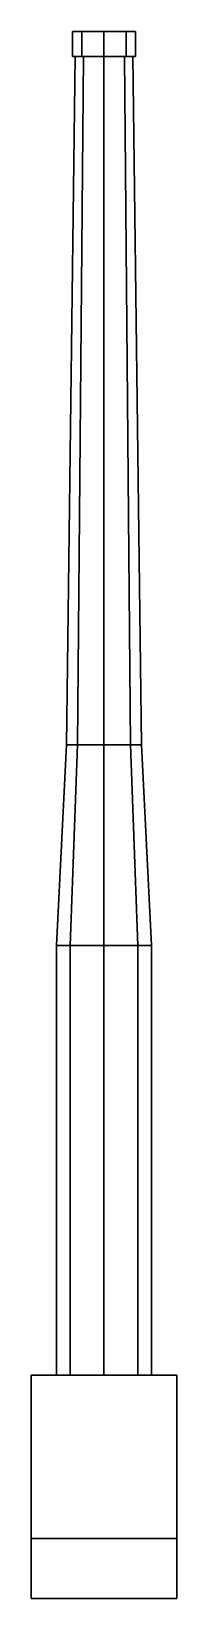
# Model space of a CAD drawing. Extents: x -0.29 to 0.29, y -1.71 to 4.53.
import ezdxf

# ---------------------------------------------------------------- set-up
doc = ezdxf.new("R2010")
doc.units = 0
doc.layers.add('GUN', color=1, linetype='CONTINUOUS')

msp = doc.modelspace()

# ---------------------------------------------------------------- linework, layer by layer
at = {"layer": 'GUN'}
for points in [[(0.125, 4.53), (-0.0884, 4.53, -0.0884), (-0.125, 4.53), (0.0884, 4.53, 0.0884)], [(0.0884, 4.53, 0.0884), (-0.125, 4.53), (-0.0884, 4.53, 0.0884), (0, 4.53, 0.125)], [(-0.125, 4.53), (-0.0884, 4.53, -0.0884), (-0.0884, 4.43, -0.0884), (-0.125, 4.43)], [(-0.0884, 4.53, 0.0884), (-0.125, 4.53), (-0.125, 4.43), (-0.0884, 4.43, 0.0884)], [(0.0884, 4.53, -0.0884), (0, 4.53, -0.125), (-0.0884, 4.53, -0.0884), (0.125, 4.53)], [(-0.0884, 4.53, -0.0884), (0, 4.53, -0.125), (0, 4.43, -0.125), (-0.0884, 4.43, -0.0884)], [(0, 4.53, 0.125), (-0.0884, 4.53, 0.0884), (-0.0884, 4.43, 0.0884), (0, 4.43, 0.125)], [(0, 4.53, -0.125), (0.0884, 4.53, -0.0884), (0.0884, 4.43, -0.0884), (0, 4.43, -0.125)], [(0.0884, 4.53, 0.0884), (0, 4.53, 0.125), (0, 4.43, 0.125), (0.0884, 4.43, 0.0884)], [(0.0884, 4.53, -0.0884), (0.125, 4.53), (0.125, 4.43), (0.0884, 4.43, -0.0884)], [(0.125, 4.53), (0.0884, 4.53, 0.0884), (0.0884, 4.43, 0.0884), (0.125, 4.43)], [(-0.115, 4.43), (-0.0813, 4.43, -0.0813), (-0.1061, 1.69, -0.1061), (-0.15, 1.69)], [(-0.0813, 4.43, 0.0813), (-0.115, 4.43), (-0.15, 1.69), (-0.1061, 1.69, 0.1061)], [(-0.125, 4.43), (0.0884, 4.43, 0.0884), (0, 4.43, 0.125), (-0.0884, 4.43, 0.0884)], [(-0.0884, 4.43, -0.0884), (0.125, 4.43), (0.0884, 4.43, 0.0884), (-0.125, 4.43)], [(-0.0813, 4.43, -0.0813), (0, 4.43, -0.115), (0, 1.69, -0.15), (-0.1061, 1.69, -0.1061)], [(0, 4.43, 0.115), (-0.0813, 4.43, 0.0813), (-0.1061, 1.69, 0.1061), (0, 1.69, 0.15)], [(0, 4.43, -0.125), (0.0884, 4.43, -0.0884), (0.125, 4.43), (-0.0884, 4.43, -0.0884)], [(0, 4.43, -0.115), (0.0813, 4.43, -0.0813), (0.1061, 1.69, -0.1061), (0, 1.69, -0.15)], [(0.0813, 4.43, 0.0813), (0, 4.43, 0.115), (0, 1.69, 0.15), (0.1061, 1.69, 0.1061)], [(0.0813, 4.43, -0.0813), (0.115, 4.43), (0.15, 1.69), (0.1061, 1.69, -0.1061)], [(0.115, 4.43), (0.0813, 4.43, 0.0813), (0.1061, 1.69, 0.1061), (0.15, 1.69)], [(-0.15, 1.69), (-0.1061, 1.69, -0.1061), (-0.1344, 0.89, -0.1344), (-0.19, 0.89)], [(-0.1061, 1.69, 0.1061), (-0.15, 1.69), (-0.19, 0.89), (-0.1344, 0.89, 0.1344)], [(-0.1061, 1.69, -0.1061), (0, 1.69, -0.15), (0, 0.89, -0.19), (-0.1344, 0.89, -0.1344)], [(0, 1.69, 0.15), (-0.1061, 1.69, 0.1061), (-0.1344, 0.89, 0.1344), (0, 0.89, 0.19)], [(0, 1.69, -0.15), (0.1061, 1.69, -0.1061), (0.1344, 0.89, -0.1344), (0, 0.89, -0.19)], [(0.1061, 1.69, 0.1061), (0, 1.69, 0.15), (0, 0.89, 0.19), (0.1344, 0.89, 0.1344)], [(0.1061, 1.69, -0.1061), (0.15, 1.69), (0.19, 0.89), (0.1344, 0.89, -0.1344)], [(0.15, 1.69), (0.1061, 1.69, 0.1061), (0.1344, 0.89, 0.1344), (0.19, 0.89)], [(-0.19, 0.89), (-0.1344, 0.89, -0.1344), (-0.1344, -0.82, -0.1344), (-0.19, -0.82)], [(-0.1344, 0.89, 0.1344), (-0.19, 0.89), (-0.19, -0.82), (-0.1344, -0.82, 0.1344)], [(-0.1344, 0.89, -0.1344), (0, 0.89, -0.19), (0, -0.82, -0.19), (-0.1344, -0.82, -0.1344)], [(0, 0.89, 0.19), (-0.1344, 0.89, 0.1344), (-0.1344, -0.82, 0.1344), (0, -0.82, 0.19)], [(0, 0.89, -0.19), (0.1344, 0.89, -0.1344), (0.1344, -0.82, -0.1344), (0, -0.82, -0.19)], [(0.1344, 0.89, 0.1344), (0, 0.89, 0.19), (0, -0.82, 0.19), (0.1344, -0.82, 0.1344)], [(0.1344, 0.89, -0.1344), (0.19, 0.89), (0.19, -0.82), (0.1344, -0.82, -0.1344)], [(0.19, 0.89), (0.1344, 0.89, 0.1344), (0.1344, -0.82, 0.1344), (0.19, -0.82)], [(-0.29, -0.82, 0.47), (-0.29, -1.71, 0.46), (0.29, -1.71, 0.46), (0.29, -0.82, 0.47)], [(0.29, -0.82, 0.47), (0.29, -0.82, -0.37), (-0.29, -0.82, -0.37), (-0.29, -0.82, 0.47)], [(0.29, -0.82, -0.37), (0.29, -1.47, -0.37), (-0.29, -1.47, -0.37), (-0.29, -0.82, -0.37)], [(-0.29, -0.82, 0.47), (-0.29, -1.71, -0.13), (-0.29, -1.71, 0.46), (-0.29, -0.82, 0.47)], [(-0.29, -0.82, -0.37), (-0.29, -1.47, -0.37), (-0.29, -1.71, -0.13), (-0.29, -0.82, 0.47)], [(0.29, -1.71, 0.46), (0.29, -1.71, -0.13), (0.29, -0.82, 0.47)], [(0.29, -1.71, -0.13), (0.29, -1.47, -0.37), (0.29, -0.82, -0.37), (0.29, -0.82, 0.47)], [(-0.29, -1.71, -0.13), (-0.29, -1.47, -0.37), (0.29, -1.47, -0.37), (0.29, -1.71, -0.13)], [(-0.29, -1.71, 0.46), (-0.29, -1.71, -0.13), (0.29, -1.71, -0.13), (0.29, -1.71, 0.46)]]:
    msp.add_3dface(points, dxfattribs=at)

doc.saveas('drawing.dxf')
